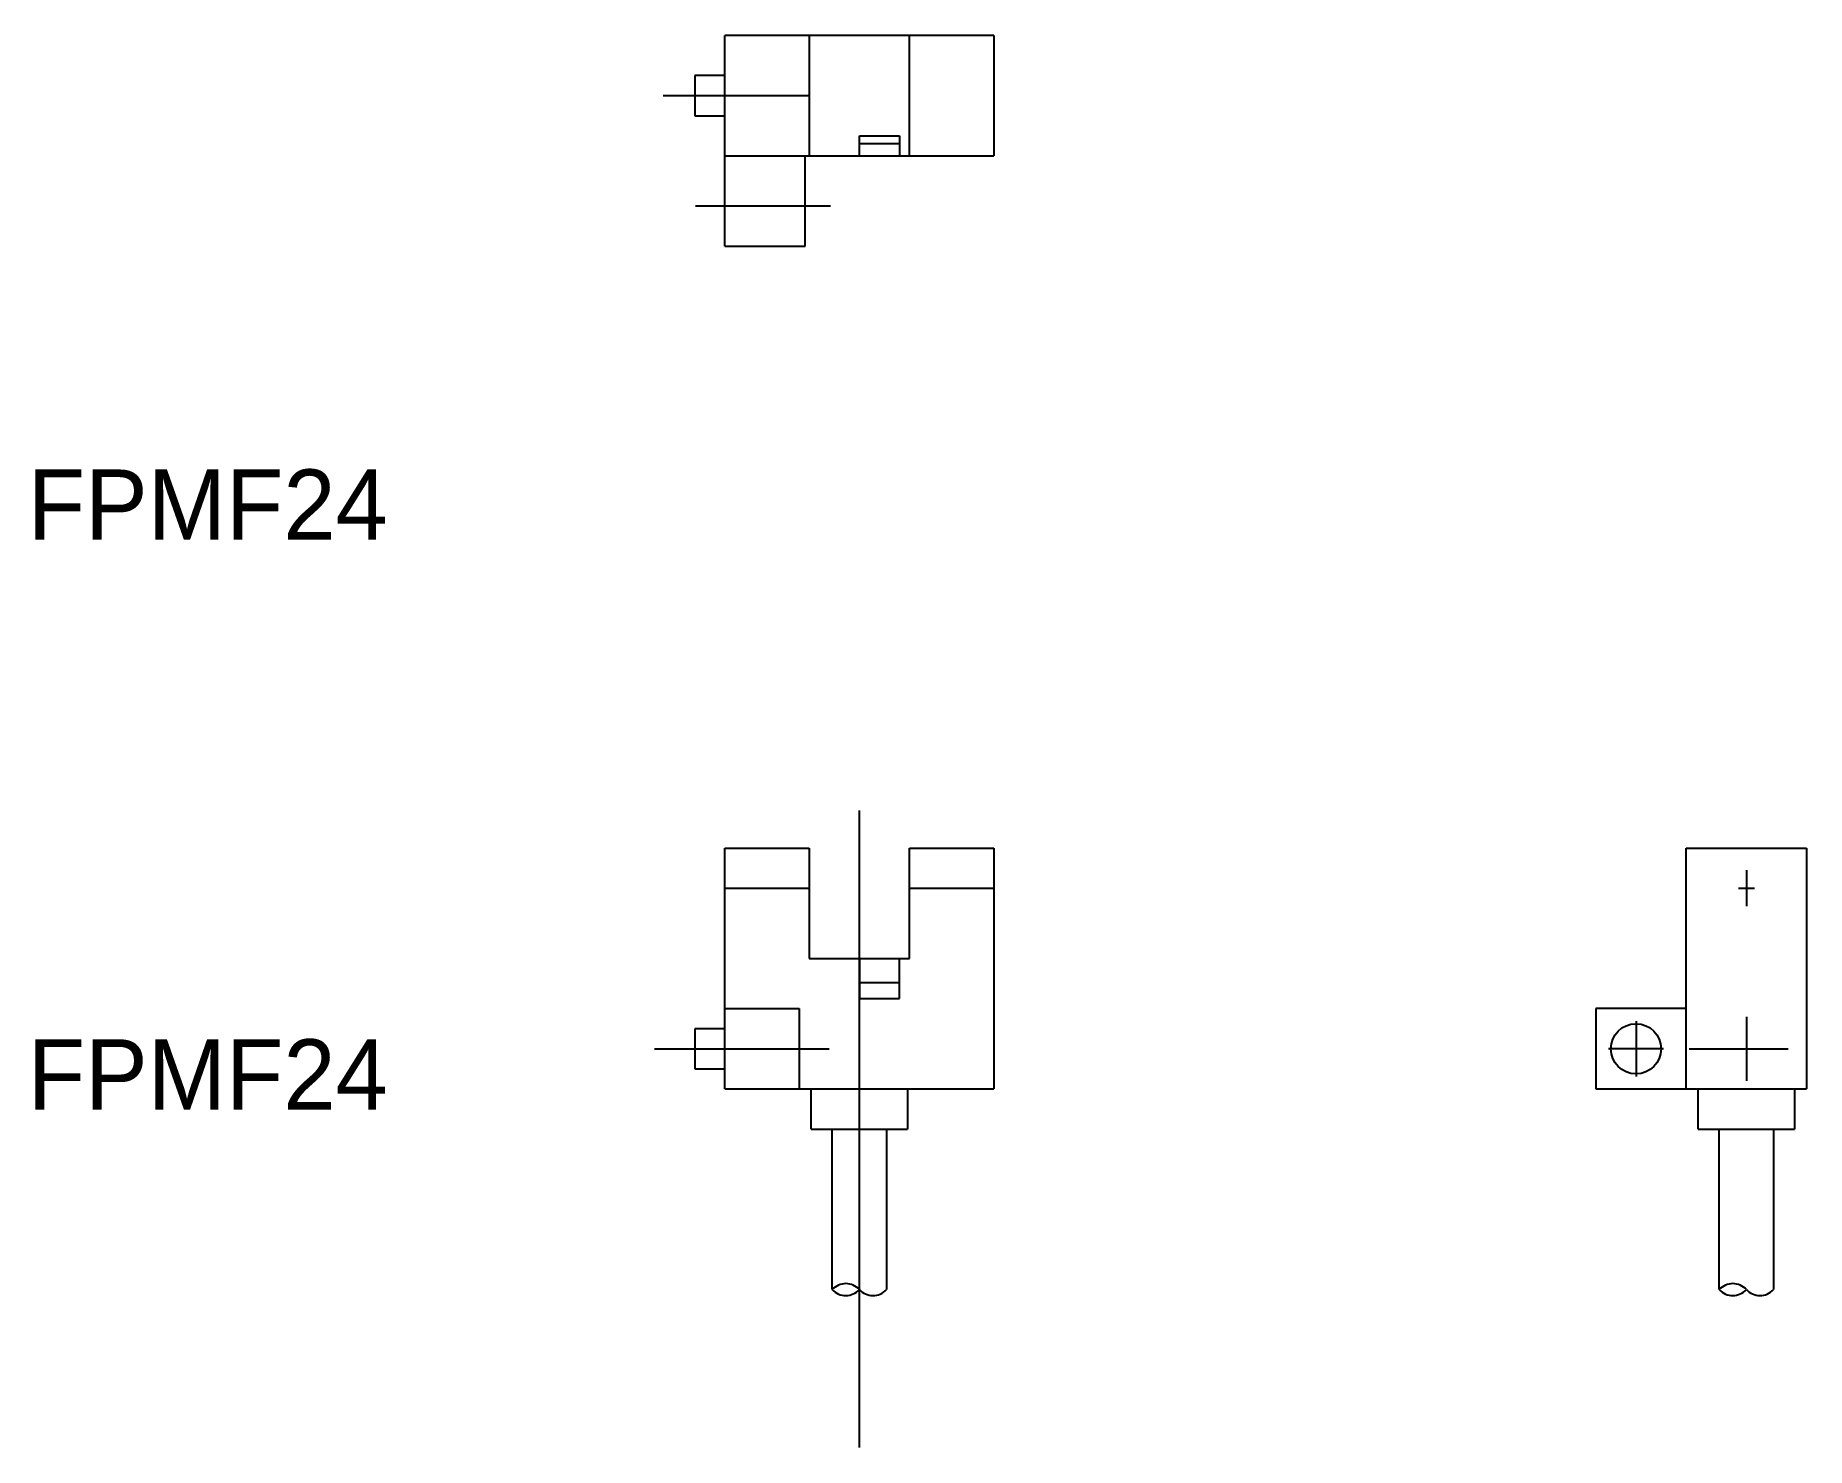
# Model space of a CAD drawing. Extents: x -42.3 to 45.9, y 25.9 to 96.3.
import ezdxf

# ---------------------------------------------------------------- set-up
doc = ezdxf.new("R2010")
doc.units = 0
doc.linetypes.add('CENTER', pattern=[50.8, 31.75, -6.35, 6.35, -6.35])
doc.layers.get('0').update_dxf_attribs({"linetype": 'CONTINUOUS'})
doc.layers.add('CENTER', color=1, linetype='CENTER')

msp = doc.modelspace()

# ---------------------------------------------------------------- linework, layer by layer
at = {"linetype": 'CONTINUOUS'}
for p, q in [((5.438632, 96.278871), (-7.961368, 96.278871)), ((-7.961368, 85.778871), (-7.961368, 96.278871)), ((-3.761368, 96.278871), (-3.761368, 90.278871)), ((1.238632, 90.278871), (1.238632, 96.278871)), ((5.438632, 96.278871), (5.438632, 90.278871)), ((-9.461368, 94.278871), (-9.461368, 92.278871)), ((-7.961368, 94.278871), (-9.461368, 94.278871)), ((-9.461368, 92.278871), (-7.961368, 92.278871)), ((-1.261368, 91.278871), (0.738632, 91.278871)), ((-1.261368, 90.278871), (-1.261368, 91.278871)), ((0.738632, 91.278871), (0.738632, 90.278871)), ((-7.961368, 90.278871), (5.438632, 90.278871)), ((-3.961368, 85.778871), (-3.961368, 90.278871)), ((0.738632, 90.878871), (-1.261368, 90.878871)), ((-7.961368, 85.778871), (-3.961368, 85.778871)), ((-7.961368, 55.778871), (-3.761368, 55.778871)), ((-7.961368, 43.778871), (-7.961368, 55.778871)), ((-3.761368, 55.778871), (-3.761368, 50.278871)), ((1.238632, 55.778871), (5.438632, 55.778871)), ((1.238632, 50.278871), (1.238632, 55.778871)), ((5.438632, 55.778871), (5.438632, 43.778871)), ((39.938632, 43.778871), (39.938632, 55.778871)), ((39.938632, 55.778871), (45.938632, 55.778871)), ((45.938632, 55.778871), (45.938632, 43.778871)), ((-7.961368, 53.778871), (-3.761368, 53.778871)), ((1.238632, 53.778871), (5.438632, 53.778871)), ((-3.761368, 50.278871), (1.238632, 50.278871)), ((-1.261368, 50.278871), (-1.261368, 48.278871)), ((0.738632, 48.278871), (0.738632, 50.278871)), ((-1.261368, 49.078871), (0.738632, 49.078871)), ((-7.961368, 47.778871), (-4.261368, 47.778871)), ((-4.261368, 47.778871), (-4.261368, 43.778871)), ((-1.261368, 48.278871), (0.738632, 48.278871)), ((39.938632, 47.778871), (35.438632, 47.778871)), ((35.438632, 47.778871), (35.438632, 43.778871)), ((-7.961368, 46.778871), (-9.461368, 46.778871)), ((-9.461368, 46.778871), (-9.461368, 44.778871)), ((-9.461368, 44.778871), (-7.961368, 44.778871)), ((-7.961368, 43.778871), (5.438632, 43.778871)), ((-3.661368, 41.778871), (-3.661368, 43.778871)), ((1.138632, 43.778871), (1.138632, 41.778871)), ((35.438632, 43.778871), (45.938632, 43.778871)), ((40.538632, 41.778871), (40.538632, 43.778871)), ((45.338632, 43.778871), (45.338632, 41.778871)), ((-3.661368, 41.778871), (1.138632, 41.778871)), ((-2.611368, 33.778871), (-2.611368, 41.778871)), ((0.088632, 41.778871), (0.088632, 33.778871)), ((40.538632, 41.778871), (45.338632, 41.778871)), ((41.588632, 33.778871), (41.588632, 41.778871)), ((44.288632, 41.778871), (44.288632, 33.778871))]:
    msp.add_line(p, q, dxfattribs=at)
msp.add_circle((37.438632, 45.778871), 1.25, dxfattribs=at)
for centre, start, end in [((-1.936368, 33.159141), 42.386337, 137.444385), ((-1.936368, 33.159141), 42.386337, 137.444385), ((-1.936368, 34.398601), 222.555615, 317.613663), ((-1.936368, 34.398601), 222.555615, 317.613663), ((-0.586368, 34.398601), 222.386337, 317.444385), ((42.263632, 33.159141), 42.386337, 137.444385), ((42.263632, 33.159141), 42.386337, 137.444385), ((42.263632, 34.398601), 222.555615, 317.613663), ((42.263632, 34.398601), 222.555615, 317.613663), ((43.613632, 34.398601), 222.386337, 317.444385)]:
    msp.add_arc(centre, 0.916346, start, end, dxfattribs=at)
at = {"layer": 'CENTER', "linetype": 'CENTER'}
for p, q in [((-11.03899, 93.278871), (-3.761368, 93.278871)), ((-9.425622, 87.778871), (-2.707651, 87.778871)), ((42.938632, 54.678871), (42.938632, 52.878871)), ((42.538632, 53.778871), (43.338632, 53.778871)), ((37.438632, 47.153871), (37.438632, 44.403871)), ((42.938632, 47.372353), (42.938632, 44.180645)), ((-11.471704, 45.778871), (-2.770581, 45.778871)), ((38.813632, 45.778871), (36.063632, 45.778871)), ((40.09613, 45.778871), (45.018396, 45.778871))]:
    msp.add_line(p, q, dxfattribs=at)
at = {"layer": 'CENTER'}
msp.add_line((-1.261368, 25.90633), (-1.261368, 58.327462), dxfattribs=at)

# ---------------------------------------------------------------- texts
for p in [(-42.704331, 71.148519), (-42.704331, 42.752328)]:
    msp.add_text('FPMF24', height=3.5).set_placement(p)

doc.saveas('drawing.dxf')
